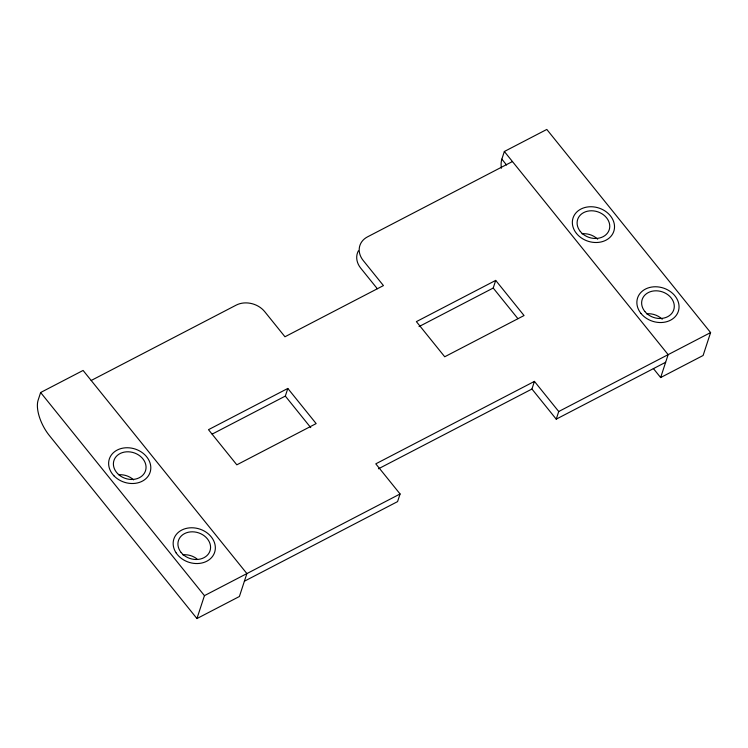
<?xml version="1.0" encoding="UTF-8"?>
<svg xmlns="http://www.w3.org/2000/svg" width="748" height="748" viewBox="0 0 748 748"><rect width="100%" height="100%" fill="white"/><g stroke="black" fill="none" stroke-linecap="round" stroke-linejoin="round"><path stroke-width="1.12" d="M40.635 392.513L38.139 400.143A27.676 12.557 62.5 0 0 49.34 435.504L196.948 618.559L239.397 596.502L246.887 573.585L83.093 370.447L40.635 392.513L204.438 595.651L196.948 618.559M212.17 434.102L285.325 396.085L287.821 388.446L316.152 423.592L236.826 464.826L208.486 429.679L287.821 388.446M501.356 168.272A27.676 12.557 62.5 0 1 501.852 159.137L504.348 151.498L546.807 129.441L710.6 332.579L703.111 355.487L660.652 377.553L653.35 368.493M534.437 381.387L531.94 389.025L556.231 419.151L558.728 411.512L534.437 381.387L375.786 463.844L400.077 493.97L397.571 501.609L244.39 581.224M419.039 326.586L493.213 288.036L495.709 280.397L524.049 315.544L444.723 356.768L416.384 321.631L495.709 280.397M660.652 377.553L668.142 354.646L504.348 151.498M91.191 380.489L236.162 305.137A20.757 16.895 18.1 0 1 264.727 311.664L284.96 336.768L383.444 285.586L363.201 260.482A20.757 16.895 18.1 0 1 367.464 236.892L512.445 161.54M378.469 468.79L531.94 389.025M204.438 595.651L400.077 493.97M558.728 411.512L710.6 332.579M556.231 419.151L665.645 362.275M501.852 159.137L506.574 164.999M493.213 288.036L517.915 318.676M377.329 288.747L360.704 268.121A20.757 16.895 18.1 0 1 358.395 250.814M285.325 396.085L310.747 427.622M182.802 554.829A16.606 13.52 18.1 0 1 196.93 558.859M118.792 474.756A16.606 13.52 18.1 0 1 133.602 479.851M581.991 233.797A16.606 13.52 18.1 0 1 597.689 239.201M646.515 313.823A16.606 13.52 18.1 0 1 662.223 319.228M640.999 313.468A21.449 17.466 18.1 0 0 677.305 313.721A21.449 17.466 18.1 0 0 655.575 286.764A21.449 17.466 18.1 0 0 640.999 313.468M576.474 233.441A21.449 17.466 18.1 0 0 612.78 233.694A21.449 17.466 18.1 0 0 591.042 206.738A21.449 17.466 18.1 0 0 576.474 233.441M176.163 552.94A21.449 17.466 18.1 0 0 212.703 556.166A21.449 17.466 18.1 0 0 193.882 527.864A21.449 17.466 18.1 0 0 176.163 552.94M114.089 475.952A21.449 17.466 18.1 0 0 149.806 473.119A21.449 17.466 18.1 0 0 125.262 447.818A21.449 17.466 18.1 0 0 114.089 475.952M181.119 552.482A16.606 13.52 18.1 0 0 209.225 552.679A16.606 13.52 18.1 0 0 192.395 531.809A16.606 13.52 18.1 0 0 181.119 552.482M117.614 473.606A16.606 13.52 18.1 0 0 145.271 471.446A16.606 13.52 18.1 0 0 126.281 451.839A16.606 13.52 18.1 0 0 117.614 473.606M644.832 311.477A16.606 13.52 18.1 0 0 672.938 311.673A16.606 13.52 18.1 0 0 656.108 290.804A16.606 13.52 18.1 0 0 644.832 311.477M580.298 231.45A16.606 13.52 18.1 0 0 608.414 231.646A16.606 13.52 18.1 0 0 591.584 210.777A16.606 13.52 18.1 0 0 580.298 231.45"/></g></svg>
